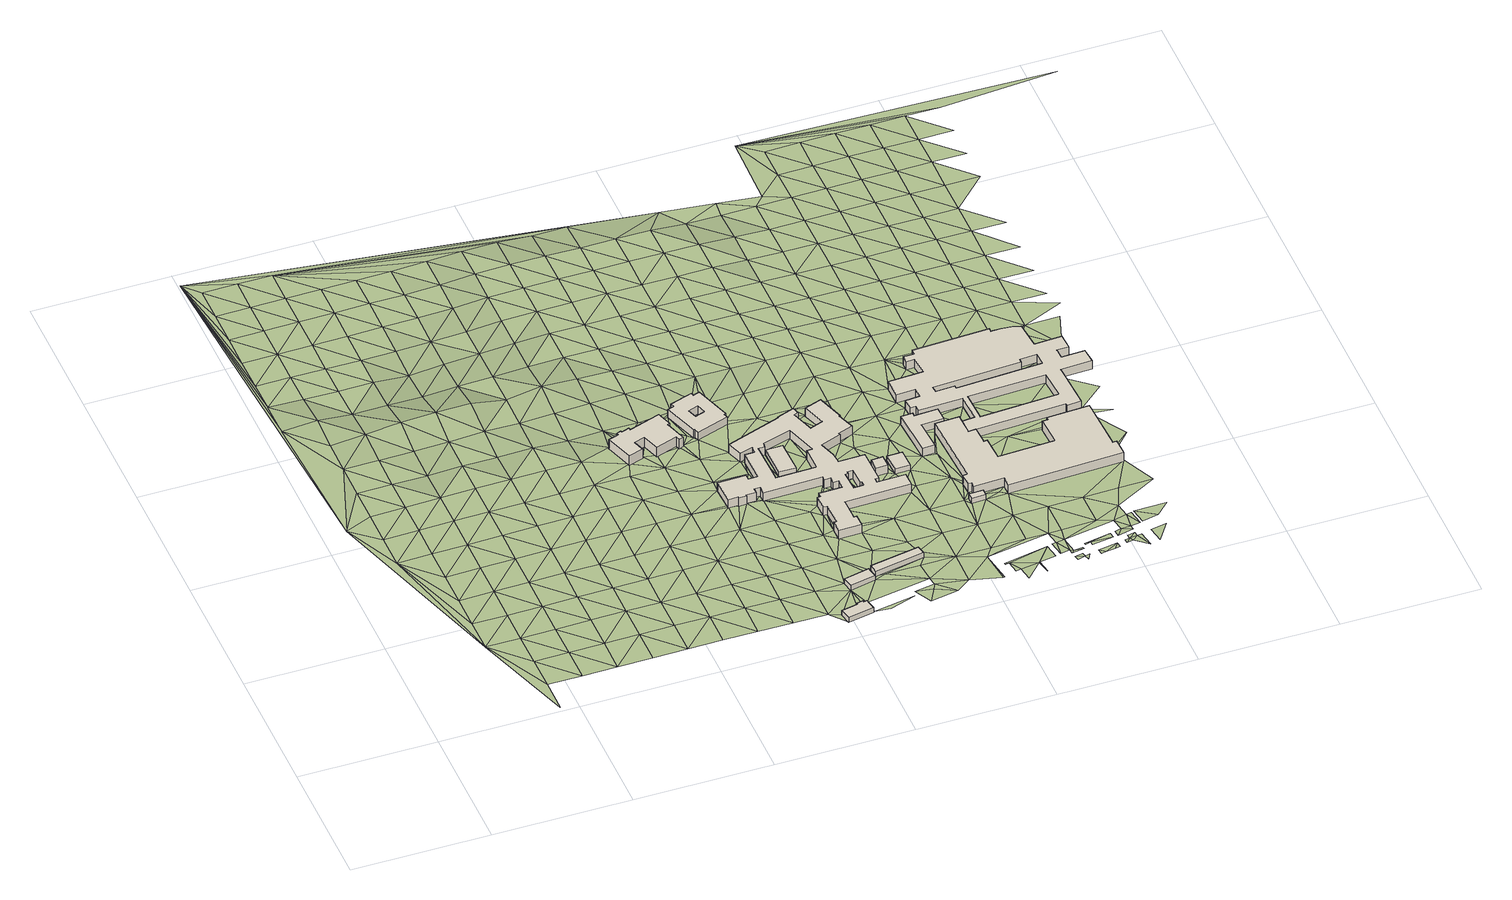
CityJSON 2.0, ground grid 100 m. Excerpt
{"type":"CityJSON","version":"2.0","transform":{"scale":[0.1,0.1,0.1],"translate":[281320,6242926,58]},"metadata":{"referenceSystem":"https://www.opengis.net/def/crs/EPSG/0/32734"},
"CityObjects":{
"building1":{"type":"Building","attributes":{"address":"Oxidative Stress Research Centre Design Way Bellville 7530 Cape Town","building":"university","building:levels":"2","footprint":{"type":"Polygon"},"plus_code":"4FRW3JCP+6MP","ground_height":62.58,"building_height":6.9,"roof_height":69.48},"geometry":[{"type":"Solid","lod":"1","boundaries":[[[[0,1,2,3]],[[1,4,5,2]],[[4,6,7,5]],[[6,8,9,7]],[[8,10,11,9]],[[10,12,13,11]],[[12,14,15,13]],[[14,16,17,15]],[[16,18,19,17]],[[18,20,21,19]],[[20,22,23,21]],[[22,24,25,23]],[[24,26,27,25]],[[26,28,29,27]],[[28,30,31,29]],[[30,32,33,31]],[[32,34,35,33]],[[34,0,3,35]],[[3,2,5,7,9,11,13,15,17,19,21,23,25,27,29,31,33,35]],[[34,32,30,28,26,24,22,20,18,16,14,12,10,8,6,4,1,0]]]]}]},
"building2":{"type":"Building","attributes":{"address":"Bellville 7530 Cape Town","building":"university","building:levels":"1","footprint":{"type":"Polygon"},"plus_code":"4FRW3J9P+FXG","ground_height":61.29,"building_height":4.1,"roof_height":65.39},"geometry":[{"type":"Solid","lod":"1","boundaries":[[[[36,37,38,39]],[[37,40,41,38]],[[40,42,43,41]],[[42,44,45,43]],[[44,46,47,45]],[[46,48,49,47]],[[48,50,51,49]],[[50,36,39,51]],[[39,38,41,43,45,47,49,51]],[[50,48,46,44,42,40,37,36]]]]}]},
"building3":{"type":"Building","attributes":{"address":"Bellville 7530 Cape Town","building":"yes","building:levels":"1","footprint":{"type":"Polygon"},"plus_code":"4FRW3J9Q+H2G","ground_height":61.46,"building_height":4.1,"roof_height":65.56},"geometry":[{"type":"Solid","lod":"1","boundaries":[[[[52,53,54,55]],[[53,56,57,54]],[[56,58,59,57]],[[58,52,55,59]],[[55,54,57,59]],[[58,56,53,52]]]]}]},
"building4":{"type":"Building","attributes":{"address":"BTB Labratories Bellville Cape Town","building":"university","building:levels":"2","footprint":{"type":"Polygon"},"plus_code":"4FRW3JCP+7R7","ground_height":62.29,"building_height":6.9,"roof_height":69.19},"geometry":[{"type":"Solid","lod":"1","boundaries":[[[[60,61,62,63]],[[61,64,65,62]],[[64,66,67,65]],[[66,68,69,67]],[[68,70,71,69]],[[70,72,73,71]],[[72,74,75,73]],[[74,76,77,75]],[[76,78,79,77]],[[78,80,81,79]],[[80,82,83,81]],[[82,60,63,83]],[[84,85,86,87]],[[85,88,89,86]],[[88,90,91,89]],[[90,84,87,91]],[[63,62,65,67,69,71,73,75,77,79,81,83],[87,86,89,91]],[[82,80,78,76,74,72,70,68,66,64,61,60],[90,88,85,84]]]]}]},
"building5":{"type":"Building","attributes":{"address":"Bellville 7530 Cape Town","building":"greenhouse","building:levels":"1","footprint":{"type":"Polygon"},"plus_code":"4FRW3JCQ+22V","ground_height":62.23,"building_height":4.1,"roof_height":66.33},"geometry":[{"type":"Solid","lod":"1","boundaries":[[[[92,93,94,95]],[[93,96,97,94]],[[96,98,99,97]],[[98,92,95,99]],[[95,94,97,99]],[[98,96,93,92]]]]}]},
"building6":{"type":"Building","attributes":{"address":"Bellville 7530 Cape Town","building":"yes","building:levels":"1","footprint":{"type":"Polygon"},"plus_code":"4FRW3J9Q+J52","ground_height":61.39,"building_height":4.1,"roof_height":65.49},"geometry":[{"type":"Solid","lod":"1","boundaries":[[[[100,101,102,103]],[[101,104,105,102]],[[104,106,107,105]],[[106,100,103,107]],[[103,102,105,107]],[[106,104,101,100]]]]}]},
"building7":{"type":"Building","attributes":{"address":"Horticulture Bellville 7530 Cape Town","building":"university","building:levels":"2","footprint":{"type":"Polygon"},"plus_code":"4FRW3J9Q+X27","ground_height":62.25,"building_height":6.9,"roof_height":69.15},"geometry":[{"type":"Solid","lod":"1","boundaries":[[[[108,109,110,111]],[[109,112,113,110]],[[112,114,115,113]],[[114,116,117,115]],[[116,118,119,117]],[[118,120,121,119]],[[120,122,123,121]],[[122,124,125,123]],[[124,126,127,125]],[[126,128,129,127]],[[128,130,131,129]],[[130,132,133,131]],[[132,134,135,133]],[[134,136,137,135]],[[136,138,139,137]],[[138,140,141,139]],[[140,142,143,141]],[[142,144,145,143]],[[144,146,147,145]],[[146,148,149,147]],[[148,150,151,149]],[[150,152,153,151]],[[152,154,155,153]],[[154,156,157,155]],[[156,158,159,157]],[[158,160,161,159]],[[160,162,163,161]],[[162,164,165,163]],[[164,166,167,165]],[[166,168,169,167]],[[168,170,171,169]],[[170,172,173,171]],[[172,174,175,173]],[[174,176,177,175]],[[176,178,179,177]],[[178,180,181,179]],[[180,182,183,181]],[[182,184,185,183]],[[184,186,187,185]],[[186,188,189,187]],[[188,190,191,189]],[[190,192,193,191]],[[192,194,195,193]],[[194,196,197,195]],[[196,198,199,197]],[[198,200,201,199]],[[200,202,203,201]],[[202,204,205,203]],[[204,206,207,205]],[[206,208,209,207]],[[208,210,211,209]],[[210,212,213,211]],[[212,214,215,213]],[[214,216,217,215]],[[216,218,219,217]],[[218,220,221,219]],[[220,222,223,221]],[[222,224,225,223]],[[224,108,111,225]],[[226,227,228,229]],[[227,230,231,228]],[[230,232,233,231]],[[232,234,235,233]],[[234,236,237,235]],[[236,238,239,237]],[[238,240,241,239]],[[240,226,229,241]],[[242,243,244,245]],[[243,246,247,244]],[[246,248,249,247]],[[248,250,251,249]],[[250,252,253,251]],[[252,254,255,253]],[[254,256,257,255]],[[256,242,245,257]],[[111,110,113,115,117,119,121,123,125,127,129,131,133,135,137,139,141,143,145,147,149,151,153,155,157,159,161,163,165,167,169,171,173,175,177,179,181,183,185,187,189,191,193,195,197,199,201,203,205,207,209,211,213,215,217,219,221,223,225],[229,228,231,233,235,237,239,241],[245,244,247,249,251,253,255,257]],[[224,222,220,218,216,214,212,210,208,206,204,202,200,198,196,194,192,190,188,186,184,182,180,178,176,174,172,170,168,166,164,162,160,158,156,154,152,150,148,146,144,142,140,138,136,134,132,130,128,126,124,122,120,118,116,114,112,109,108],[240,238,236,234,232,230,227,226],[256,254,252,250,248,246,243,242]]]]}]},
"building8":{"type":"Building","attributes":{"address":"Bellville 7530 Cape Town","building":"yes","building:levels":"2","footprint":{"type":"Polygon"},"plus_code":"4FRW3J9Q+W7M","ground_height":62.07,"building_height":6.9,"roof_height":68.97},"geometry":[{"type":"Solid","lod":"1","boundaries":[[[[258,259,260,261]],[[259,262,263,260]],[[262,264,265,263]],[[264,258,261,265]],[[261,260,263,265]],[[264,262,259,258]]]]}]},
"building9":{"type":"Building","attributes":{"address":"Bellville 7530 Cape Town","building":"yes","building:levels":"1","footprint":{"type":"Polygon"},"plus_code":"4FRW3J9Q+W8P","ground_height":62.03,"building_height":4.1,"roof_height":66.13},"geometry":[{"type":"Solid","lod":"1","boundaries":[[[[266,267,268,269]],[[267,270,271,268]],[[270,272,273,271]],[[272,266,269,273]],[[269,268,271,273]],[[272,270,267,266]]]]}]},
"building10":{"type":"Building","attributes":{"building":"yes","building:levels":"1","footprint":{"type":"Polygon"},"plus_code":"4FRW3J9Q+QF4","ground_height":61.89,"building_height":4.1,"roof_height":65.99},"geometry":[{"type":"Solid","lod":"1","boundaries":[[[[274,275,276,277]],[[275,278,279,276]],[[278,280,281,279]],[[280,274,277,281]],[[277,276,279,281]],[[280,278,275,274]]]]}]},
"building11":{"type":"Building","attributes":{"address":"Bellville 7530 Cape Town","building":"university","building:levels":"2","footprint":{"type":"Polygon"},"plus_code":"4FRW3J9Q+XCM","ground_height":62.03,"building_height":6.9,"roof_height":68.93},"geometry":[{"type":"Solid","lod":"1","boundaries":[[[[282,283,284,285]],[[283,286,287,284]],[[286,288,289,287]],[[288,290,291,289]],[[290,292,293,291]],[[292,294,295,293]],[[294,296,297,295]],[[296,282,285,297]],[[285,284,287,289,291,293,295,297]],[[296,294,292,290,288,286,283,282]]]]}]},
"building12":{"type":"Building","attributes":{"address":"Bellville 7530 Cape Town","building":"university","building:levels":"2","footprint":{"type":"Polygon"},"plus_code":"4FRW3J9Q+VRH","ground_height":62.68,"building_height":6.9,"roof_height":69.58},"geometry":[{"type":"Solid","lod":"1","boundaries":[[[[298,299,300,301,302,303]],[[299,304,305,306,301,300]],[[304,307,308,306,305]],[[307,309,310,308]],[[309,311,312,310]],[[311,313,314,312]],[[313,315,316,314]],[[315,317,318,316]],[[317,319,320,318]],[[319,321,322,320]],[[321,323,324,322]],[[323,325,326,324]],[[325,327,328,326]],[[327,329,330,328]],[[329,331,332,330]],[[331,333,334,332]],[[333,335,336,334]],[[335,337,338,336]],[[337,339,340,338]],[[339,341,342,340]],[[341,343,344,342]],[[343,345,346,344]],[[345,298,303,302,346]],[[302,301,306,308,310,312,314,316,318,320,322,324,326,328,330,332,334,336,338,340,342,344,346]],[[345,343,341,339,337,335,333,331,329,327,325,323,321,319,317,315,313,311,309,307,304,299,298]]]]}]},
"building13":{"type":"Building","attributes":{"address":"Old Science Building Bellville 7530 Cape Town","building":"university","building:levels":"2","footprint":{"type":"Polygon"},"plus_code":"4FRW3JCQ+4V8","ground_height":62.3,"building_height":6.9,"roof_height":69.2},"geometry":[{"type":"Solid","lod":"1","boundaries":[[[[347,348,300,305]],[[348,349,303,300]],[[349,350,351,303]],[[350,352,353,351]],[[352,354,355,353]],[[354,356,357,355]],[[356,358,359,357]],[[358,360,361,359]],[[360,362,363,361]],[[362,364,365,363]],[[364,366,367,365]],[[366,368,369,367]],[[368,370,371,369]],[[370,372,373,371]],[[372,374,375,373]],[[374,376,377,375]],[[376,378,379,377]],[[378,380,381,379]],[[380,382,383,381]],[[382,384,385,383]],[[384,386,387,385]],[[386,388,389,387]],[[388,390,391,389]],[[390,392,393,391]],[[392,394,395,393]],[[394,396,397,395]],[[396,398,399,397]],[[398,400,401,399]],[[400,402,403,401]],[[402,404,405,403]],[[404,406,407,405]],[[406,408,409,407]],[[408,410,411,409]],[[410,412,413,411]],[[412,347,305,413]],[[414,415,416,417]],[[415,418,419,416]],[[418,420,421,419]],[[420,422,423,421]],[[422,424,425,423]],[[424,426,427,425]],[[426,428,429,427]],[[428,414,417,429]],[[430,431,432,433]],[[431,434,435,432]],[[434,436,437,435]],[[436,430,433,437]],[[305,300,303,351,353,355,357,359,361,363,365,367,369,371,373,375,377,379,381,383,385,387,389,391,393,395,397,399,401,403,405,407,409,411,413],[417,416,419,421,423,425,427,429],[433,432,435,437]],[[412,410,408,406,404,402,400,398,396,394,392,390,388,386,384,382,380,378,376,374,372,370,368,366,364,362,360,358,356,354,352,350,349,348,347],[428,426,424,422,420,418,415,414],[436,434,431,430]]]]}]},
"terrain1":{"type":"TINRelief","geometry":[{"type":"CompositeSurface","lod":"1","boundaries":[[[438,439,440]],[[441,438,442]],[[438,443,439]],[[439,444,440]],[[445,438,441]],[[443,446,439]],[[440,444,447]],[[443,438,448]],[[438,445,449]],[[450,439,446]],[[440,447,451]],[[439,452,444]],[[438,449,448]],[[453,439,450]],[[440,454,455]],[[451,454,440]],[[441,456,445]],[[443,457,446]],[[439,453,452]],[[458,447,444]],[[443,448,457]],[[459,449,445]],[[450,446,460]],[[440,455,461]],[[458,451,447]],[[445,456,459]],[[458,444,452]],[[460,446,457]],[[462,455,454]],[[463,453,450]],[[464,465,455]],[[449,466,448]],[[454,451,467]],[[459,468,449]],[[455,462,464]],[[455,465,461]],[[450,460,463]],[[467,451,458]],[[457,448,466]],[[452,453,469]],[[449,468,466]],[[470,461,465]],[[471,459,456]],[[470,465,472]],[[465,464,473]],[[474,462,454]],[[453,463,469]],[[467,475,454]],[[470,476,461]],[[458,452,477]],[[465,473,472]],[[478,468,459]],[[457,479,460]],[[462,474,464]],[[480,476,470]],[[457,466,481]],[[454,475,474]],[[476,482,461]],[[477,467,458]],[[478,459,471]],[[477,452,469]],[[460,479,463]],[[476,480,482]],[[479,457,481]],[[470,472,480]],[[483,461,482]],[[484,466,468]],[[473,464,485]],[[486,475,467]],[[484,468,478]],[[474,485,464]],[[487,461,483]],[[488,483,482]],[[486,467,477]],[[489,481,466]],[[469,463,490]],[[473,491,472]],[[479,492,463]],[[488,482,480]],[[475,493,474]],[[489,466,484]],[[473,485,491]],[[494,478,471]],[[495,487,483]],[[463,492,490]],[[493,475,486]],[[496,477,469]],[[472,497,480]],[[498,461,487]],[[483,488,495]],[[479,481,499]],[[500,485,474]],[[494,471,501]],[[489,502,481]],[[491,497,472]],[[503,484,478]],[[496,469,490]],[[500,474,493]],[[479,499,492]],[[504,486,477]],[[499,481,502]],[[498,487,495]],[[484,503,489]],[[488,480,505]],[[503,478,494]],[[497,506,480]],[[507,491,485]],[[485,500,508]],[[504,477,496]],[[509,490,492]],[[510,493,486]],[[488,505,495]],[[505,480,506]],[[498,511,461]],[[502,489,512]],[[491,507,497]],[[492,499,509]],[[508,507,485]],[[501,513,494]],[[500,493,510]],[[489,503,512]],[[510,486,504]],[[514,498,495]],[[490,515,496]],[[516,506,497]],[[509,517,490]],[[514,495,505]],[[494,518,503]],[[499,502,519]],[[520,508,500]],[[502,512,521]],[[497,507,516]],[[496,515,504]],[[518,494,513]],[[515,490,517]],[[500,510,520]],[[502,521,519]],[[514,511,498]],[[503,522,512]],[[509,499,523]],[[524,505,506]],[[506,516,525]],[[504,526,510]],[[507,508,527]],[[522,503,518]],[[520,528,508]],[[523,517,509]],[[505,524,514]],[[499,519,523]],[[526,504,515]],[[524,506,525]],[[521,512,529]],[[507,527,516]],[[527,508,528]],[[530,520,510]],[[529,512,522]],[[531,518,513]],[[511,514,532]],[[530,510,526]],[[533,515,517]],[[525,516,534]],[[535,517,523]],[[514,524,532]],[[518,531,522]],[[521,536,519]],[[513,537,531]],[[538,521,529]],[[527,534,516]],[[520,539,528]],[[533,517,535]],[[520,530,540]],[[541,526,515]],[[525,542,524]],[[536,521,538]],[[543,523,519]],[[520,540,539]],[[534,542,525]],[[529,522,544]],[[526,541,530]],[[545,527,528]],[[522,531,546]],[[515,533,541]],[[511,532,547]],[[524,548,532]],[[536,543,519]],[[549,535,523]],[[522,546,544]],[[545,528,539]],[[542,548,524]],[[537,550,531]],[[551,538,529]],[[552,534,527]],[[530,553,540]],[[523,543,549]],[[530,541,554]],[[533,535,555]],[[534,552,542]],[[529,544,551]],[[548,547,532]],[[527,545,552]],[[556,546,531]],[[536,538,557]],[[539,540,553]],[[530,554,553]],[[533,555,541]],[[556,531,550]],[[555,535,549]],[[547,558,511]],[[559,548,542]],[[557,538,551]],[[560,543,536]],[[559,542,552]],[[561,544,546]],[[562,554,541]],[[545,539,563]],[[556,564,546]],[[539,553,565]],[[566,461,511]],[[543,560,549]],[[567,547,548]],[[560,536,557]],[[562,541,555]],[[544,561,551]],[[545,563,552]],[[546,564,561]],[[563,539,565]],[[548,559,567]],[[550,568,556]],[[569,553,554]],[[558,570,511]],[[562,571,554]],[[549,572,555]],[[560,573,549]],[[547,567,558]],[[564,556,574]],[[575,557,551]],[[569,565,553]],[[559,552,576]],[[561,577,551]],[[554,571,569]],[[563,578,552]],[[555,579,562]],[[556,568,574]],[[573,572,549]],[[557,575,560]],[[559,576,567]],[[551,577,575]],[[576,552,578]],[[580,561,564]],[[555,572,579]],[[571,562,581]],[[582,563,565]],[[564,574,580]],[[583,565,569]],[[570,584,511]],[[573,560,585]],[[558,567,586]],[[562,579,581]],[[585,560,575]],[[582,565,583]],[[576,586,567]],[[574,568,587]],[[588,577,561]],[[569,571,589]],[[590,578,563]],[[561,580,591]],[[592,572,573]],[[571,581,589]],[[579,593,581]],[[594,593,579]],[[561,591,588]],[[573,585,592]],[[586,570,558]],[[563,582,590]],[[580,574,595]],[[577,596,575]],[[597,576,578]],[[598,581,593]],[[599,572,592]],[[600,583,569]],[[587,595,574]],[[569,589,601]],[[511,584,602]],[[4,581,598]],[[576,597,586]],[[598,603,4]],[[596,577,588]],[[597,578,590]],[[585,575,604]],[[605,606,599]],[[607,591,580]],[[569,601,600]],[[608,599,592]],[[608,605,599]],[[581,609,589]],[[610,582,583]],[[595,607,580]],[[596,611,575]],[[612,587,613]],[[4,609,581]],[[604,575,611]],[[585,614,592]],[[615,570,586]],[[616,609,4]],[[617,588,591]],[[610,583,600]],[[586,597,615]],[[614,585,604]],[[618,608,592]],[[601,589,619]],[[620,590,582]],[[612,621,587]],[[607,617,591]],[[587,621,595]],[[588,622,596]],[[511,602,623]],[[611,596,604]],[[589,609,619]],[[612,44,42]],[[597,590,620]],[[609,616,624]],[[622,588,625]],[[614,626,592]],[[627,607,595]],[[570,615,584]],[[596,622,628]],[[582,610,620]],[[618,629,608]],[[618,592,626]],[[621,612,42]],[[601,630,600]],[[617,631,588]],[[588,631,625]],[[595,621,627]],[[601,619,630]],[[615,597,632]],[[621,42,40]],[[604,633,614]],[[634,617,607]],[[37,36,40]],[[600,635,610]],[[618,626,636]],[[632,597,620]],[[50,637,36]],[[638,40,36]],[[621,40,638]],[[639,625,640]],[[607,627,634]],[[36,637,638]],[[619,609,64]],[[600,630,635]],[[624,64,609]],[[641,642,636]],[[643,642,641]],[[511,623,566]],[[631,644,625]],[[645,584,615]],[[640,625,644]],[[636,626,646]],[[624,643,68]],[[647,626,614]],[[631,617,648]],[[641,636,649]],[[68,643,641]],[[610,650,620]],[[651,614,633]],[[632,645,615]],[[652,653,640]],[[58,621,638]],[[649,636,646]],[[640,644,652]],[[64,624,68]],[[619,654,630]],[[648,617,634]],[[641,649,68]],[[610,635,650]],[[647,614,651]],[[655,646,626]],[[656,649,646]],[[627,52,634]],[[619,64,654]],[[633,657,658]],[[461,566,659]],[[64,68,66]],[[631,660,644]],[[632,620,661]],[[626,647,655]],[[645,602,584]],[[662,637,663]],[[651,633,658]],[[664,635,630]],[[648,660,631]],[[661,620,650]],[[651,658,665]],[[666,634,52]],[[664,630,654]],[[667,648,634]],[[651,665,647]],[[668,645,632]],[[669,52,58]],[[52,669,666]],[[670,85,671]],[[655,672,646]],[[64,673,654]],[[674,650,635]],[[675,644,660]],[[632,661,668]],[[58,676,669]],[[638,677,58]],[[666,678,634]],[[648,667,679]],[[680,647,665]],[[634,678,667]],[[671,681,670]],[[682,660,648]],[[664,674,635]],[[648,679,682]],[[675,683,644]],[[665,684,680]],[[602,645,685]],[[686,687,688]],[[689,679,690]],[[660,682,675]],[[685,645,668]],[[682,679,689]],[[691,644,683]],[[654,692,664]],[[661,650,693]],[[58,677,676]],[[692,654,673]],[[694,673,695]],[[696,687,686]],[[674,697,650]],[[698,688,687]],[[678,112,667]],[[92,698,687]],[[675,699,683]],[[700,701,672]],[[676,106,669]],[[655,702,672]],[[661,693,668]],[[694,700,703]],[[673,694,692]],[[685,623,602]],[[650,697,693]],[[92,704,698]],[[705,706,707]],[[708,674,664]],[[678,666,709]],[[710,696,686]],[[694,703,692]],[[704,92,98]],[[664,692,708]],[[114,112,711]],[[705,707,712]],[[702,700,672]],[[677,713,676]],[[116,114,714]],[[668,715,685]],[[683,716,691]],[[678,717,112]],[[702,655,718]],[[716,683,719]],[[703,700,720]],[[721,707,706]],[[697,674,722]],[[713,106,676]],[[715,668,693]],[[723,719,683]],[[722,674,708]],[[704,98,724]],[[725,98,696]],[[112,726,711]],[[721,712,707]],[[725,696,710]],[[719,727,716]],[[711,726,114]],[[703,728,692]],[[729,623,685]],[[700,702,720]],[[717,678,709]],[[726,714,114]],[[719,723,730]],[[693,697,731]],[[685,715,729]],[[98,725,724]],[[726,112,717]],[[677,712,732]],[[692,728,708]],[[703,720,728]],[[722,731,697]],[[721,732,712]],[[733,713,677]],[[725,734,724]],[[718,735,702]],[[736,715,693]],[[623,729,566]],[[106,713,733]],[[737,230,738]],[[739,722,708]],[[234,230,737]],[[731,736,693]],[[230,740,738]],[[709,106,733]],[[732,733,677]],[[735,741,702]],[[739,708,728]],[[232,230,234]],[[742,740,743]],[[740,230,743]],[[717,709,744]],[[720,702,745]],[[729,715,746]],[[714,726,120]],[[717,744,726]],[[722,747,731]],[[736,746,715]],[[748,741,735]],[[733,744,709]],[[747,722,739]],[[745,702,741]],[[749,750,751]],[[752,753,754]],[[755,756,753]],[[728,720,757]],[[758,566,729]],[[126,124,128]],[[751,750,759]],[[748,751,760]],[[746,758,729]],[[748,760,741]],[[732,761,733]],[[739,728,757]],[[736,731,762]],[[726,744,763]],[[751,759,760]],[[764,755,753]],[[745,757,720]],[[731,747,765]],[[764,753,752]],[[128,264,752]],[[128,124,122]],[[763,120,726]],[[766,761,732]],[[264,128,258]],[[264,262,752]],[[731,765,762]],[[767,741,760]],[[739,768,747]],[[769,746,736]],[[128,267,258]],[[752,262,259]],[[770,771,755]],[[744,733,772]],[[128,122,267]],[[755,764,770]],[[733,761,773]],[[768,739,757]],[[774,761,766]],[[764,752,266]],[[741,775,745]],[[746,769,758]],[[752,259,266]],[[741,767,776]],[[736,762,769]],[[267,259,258]],[[763,777,120]],[[772,763,744]],[[765,747,778]],[[772,733,773]],[[122,120,777]],[[259,267,266]],[[779,780,770]],[[780,779,781]],[[758,659,566]],[[778,747,768]],[[775,741,776]],[[270,267,122]],[[781,776,767]],[[782,783,784]],[[770,764,785]],[[745,786,757]],[[122,777,270]],[[266,785,764]],[[787,788,783]],[[765,789,762]],[[758,769,790]],[[763,791,777]],[[757,786,768]],[[779,770,792]],[[792,781,779]],[[763,772,793]],[[786,745,775]],[[789,765,778]],[[794,773,761]],[[272,785,266]],[[795,783,788]],[[795,788,796]],[[791,270,777]],[[762,797,769]],[[781,798,776]],[[763,793,791]],[[785,792,770]],[[784,783,799]],[[790,659,758]],[[800,778,768]],[[270,283,272]],[[797,762,789]],[[772,773,801]],[[793,772,274]],[[776,798,775]],[[272,283,785]],[[768,786,800]],[[792,798,781]],[[791,283,270]],[[802,790,769]],[[799,783,795]],[[280,793,274]],[[803,804,795]],[[805,274,772]],[[806,789,778]],[[315,793,280]],[[794,801,773]],[[794,761,807]],[[802,769,797]],[[283,282,785]],[[785,282,792]],[[808,791,793]],[[315,808,793]],[[775,809,786]],[[315,280,319]],[[778,800,806]],[[804,799,795]],[[772,801,805]],[[315,319,317]],[[280,810,319]],[[283,791,811]],[[809,775,798]],[[791,808,812]],[[813,797,789]],[[283,811,286]],[[814,799,804]],[[811,791,812]],[[815,790,802]],[[790,815,659]],[[786,816,800]],[[792,396,798]],[[806,813,789]],[[282,402,792]],[[809,816,786]],[[817,810,805]],[[801,794,807]],[[810,818,319]],[[819,811,812]],[[820,802,797]],[[792,402,396]],[[286,811,819]],[[821,805,801]],[[404,282,296]],[[286,819,288]],[[798,822,809]],[[823,806,800]],[[402,282,404]],[[824,825,826]],[[813,820,797]],[[822,798,396]],[[821,817,805]],[[818,810,817]],[[825,827,826]],[[408,296,294]],[[800,816,823]],[[404,296,408]],[[815,802,828]],[[404,408,406]],[[807,826,829]],[[829,826,827]],[[827,830,831]],[[832,833,834]],[[819,835,288]],[[817,821,818]],[[836,801,807]],[[837,813,806]],[[831,829,827]],[[408,294,838]],[[820,828,802]],[[821,801,836]],[[839,833,832]],[[396,402,398]],[[807,829,840]],[[830,841,831]],[[659,815,842]],[[809,822,843]],[[837,806,823]],[[844,845,832]],[[831,841,846]],[[816,809,847]],[[402,400,398]],[[836,807,840]],[[848,820,813]],[[835,819,849]],[[828,850,815]],[[843,822,851]],[[823,816,847]],[[809,843,847]],[[837,848,813]],[[851,822,852]],[[853,854,855]],[[856,838,835]],[[850,842,815]],[[840,829,857]],[[838,410,408]],[[835,849,856]],[[858,859,860]],[[861,828,820]],[[851,862,843]],[[863,349,864]],[[836,840,857]],[[823,865,837]],[[836,866,821]],[[820,848,861]],[[867,854,853]],[[347,412,849]],[[852,862,851]],[[853,868,869]],[[859,870,860]],[[410,838,856]],[[412,856,849]],[[865,823,847]],[[843,862,871]],[[863,872,873]],[[874,850,828]],[[870,859,875]],[[349,863,873]],[[857,829,876]],[[843,871,877]],[[878,848,837]],[[856,412,410]],[[853,869,867]],[[415,414,418]],[[828,861,874]],[[879,862,852]],[[870,875,880]],[[857,866,836]],[[837,865,878]],[[842,850,881]],[[847,843,882]],[[871,883,877]],[[877,884,843]],[[881,850,874]],[[873,872,885]],[[865,847,882]],[[861,848,886]],[[843,884,882]],[[430,887,431]],[[848,878,888]],[[889,890,891]],[[892,893,894]],[[889,895,890]],[[861,886,874]],[[896,893,892]],[[890,895,897]],[[898,899,890]],[[900,842,881]],[[886,848,888]],[[901,866,857]],[[821,866,902]],[[901,857,876]],[[865,903,878]],[[876,893,904]],[[890,897,898]],[[905,897,895]],[[904,893,896]],[[903,865,882]],[[897,905,906]],[[907,349,873]],[[876,904,908]],[[430,909,887]],[[884,877,910]],[[418,414,911]],[[874,912,881]],[[901,876,908]],[[887,909,431]],[[888,878,913]],[[873,885,914]],[[904,915,908]],[[912,874,886]],[[414,428,911]],[[866,901,916]],[[914,917,873]],[[913,878,903]],[[918,908,915]],[[882,884,919]],[[920,900,881]],[[888,921,886]],[[881,912,920]],[[922,923,924]],[[903,882,919]],[[873,917,907]],[[884,910,919]],[[921,888,913]],[[925,926,927]],[[430,928,909]],[[929,917,914]],[[916,902,866]],[[917,929,930]],[[877,931,910]],[[912,886,932]],[[933,431,909]],[[934,900,920]],[[903,935,913]],[[936,900,934]],[[932,886,921]],[[937,916,901]],[[926,938,927]],[[917,930,907]],[[919,935,903]],[[939,911,428]],[[912,940,920]],[[921,913,941]],[[940,912,932]],[[942,907,930]],[[934,943,936]],[[935,941,913]],[[937,902,916]],[[944,919,910]],[[945,934,920]],[[942,930,946]],[[909,928,933]],[[932,921,947]],[[948,910,931]],[[920,940,945]],[[919,944,935]],[[910,948,944]],[[941,947,921]],[[934,949,943]],[[943,950,936]],[[940,932,951]],[[949,934,945]],[[952,911,953]],[[954,942,946]],[[955,931,956]],[[957,941,935]],[[958,959,960]],[[948,931,955]],[[932,947,951]],[[953,911,939]],[[958,960,946]],[[935,944,957]],[[945,940,961]],[[955,962,948]],[[943,949,950]],[[947,941,963]],[[954,946,964]],[[961,940,951]],[[948,965,944]],[[957,963,941]],[[962,965,948]],[[945,966,949]],[[950,967,936]],[[968,954,969]],[[951,947,970]],[[971,972,973]],[[966,945,961]],[[944,974,957]],[[965,962,973]],[[963,970,947]],[[950,949,975]],[[971,976,972]],[[965,974,944]],[[973,972,976]],[[977,961,951]],[[978,979,980]],[[975,949,966]],[[965,973,976]],[[957,981,963]],[[970,977,951]],[[981,957,974]],[[936,967,982]],[[983,966,961]],[[950,975,967]],[[963,984,970]],[[977,983,961]],[[985,965,976]],[[963,981,984]],[[975,966,986]],[[965,987,974]],[[988,977,970]],[[983,986,966]],[[974,989,981]],[[988,970,984]],[[990,967,975]],[[982,991,936]],[[992,983,977]],[[986,990,975]],[[981,993,984]],[[988,992,977]],[[994,986,983]],[[990,982,967]],[[984,995,988]],[[983,992,994]],[[996,990,986]],[[991,997,936]],[[998,992,988]],[[986,994,996]],[[982,990,999]],[[999,990,996]],[[994,992,1000]],[[994,1000,996]],[[999,991,982]],[[996,1001,999]],[[1002,991,999]],[[936,997,1003]]]}]}
},
"vertices":[
[2481,2448,33],[2252,2371,33],[2252,2371,115],[2481,2448,115],[2246,2388,33],[2246,2388,115],[2189,2369,33],[2189,2369,115],[2186,2379,33],[2186,2379,115],[2153,2368,33],[2153,2368,115],[2158,2351,33],[2158,2351,115],[2083,2326,33],[2083,2326,115],[2151,2123,33],[2151,2123,115],[2258,2158,33],[2258,2158,115],[2232,2237,33],[2232,2237,115],[2310,2263,33],[2310,2263,115],[2351,2141,33],[2351,2141,115],[2510,2194,33],[2510,2194,115],[2520,2163,33],[2520,2163,115],[2553,2174,33],[2553,2174,115],[2500,2331,33],[2500,2331,115],[2518,2337,33],[2518,2337,115],
[3127,257,33],[3104,253,33],[3104,253,74],[3127,257,74],[3103,265,33],[3103,265,74],[3057,257,33],[3057,257,74],[3058,245,33],[3058,245,74],[2934,221,33],[2934,221,74],[2952,138,33],[2952,138,74],[3142,173,33],[3142,173,74],
[3249,550,34],[3061,511,34],[3061,511,76],[3249,550,76],[3077,432,34],[3077,432,76],[3265,471,34],[3265,471,76],
[2765,2550,43],[2757,2574,43],[2757,2574,112],[2765,2550,112],[2593,2519,43],[2593,2519,112],[2602,2491,43],[2602,2491,112],[2556,2475,43],[2556,2475,112],[2643,2222,43],[2643,2222,112],[2653,2225,43],[2653,2225,112],[2665,2190,43],[2665,2190,112],[2897,2269,43],[2897,2269,112],[2887,2299,43],[2887,2299,112],[2901,2304,43],[2901,2304,112],[2812,2566,43],[2812,2566,112],[2704,2346,43],[2681,2414,43],[2681,2414,112],[2704,2346,112],[2753,2438,43],[2753,2438,112],[2775,2370,43],[2775,2370,112],
[3030,1900,41],[3033,1658,41],[3033,1658,83],[3030,1900,83],[3156,1657,41],[3156,1657,83],[3151,1902,41],[3151,1902,83],
[3634,638,32],[3273,574,32],[3273,574,75],[3634,638,75],[3285,507,32],[3285,507,75],[3646,572,32],[3646,572,75],
[3183,1029,39],[3186,939,39],[3186,939,112],[3183,1029,112],[3348,942,39],[3348,942,112],[3347,1032,39],[3347,1032,112],[3326,1032,39],[3326,1032,112],[3325,1194,39],[3325,1194,112],[3800,1207,39],[3800,1207,112],[3798,1312,39],[3798,1312,112],[3592,1308,39],[3592,1308,112],[3592,1338,39],[3592,1338,112],[3620,1341,39],[3620,1341,112],[3616,1593,39],[3616,1593,112],[3428,1590,39],[3428,1590,112],[3420,1667,39],[3420,1667,112],[3382,1783,39],[3382,1783,112],[3535,1836,39],[3535,1836,112],[3530,1851,39],[3530,1851,112],[3638,1889,39],[3638,1889,112],[3594,2012,39],[3594,2012,112],[3601,2015,39],[3601,2015,112],[3536,2212,39],[3536,2212,112],[3412,2168,39],[3412,2168,112],[3471,2003,39],[3471,2003,112],[3374,1967,39],[3374,1967,112],[3320,2131,39],[3320,2131,112],[3351,2142,39],[3351,2142,112],[3336,2193,39],[3336,2193,112],[3211,2148,39],[3211,2148,112],[3212,2142,39],[3212,2142,112],[2808,2003,39],[2808,2003,112],[2848,1893,39],[2848,1893,112],[2945,1923,39],[2945,1923,112],[2944,1873,39],[2944,1873,112],[2873,1871,39],[2873,1871,112],[2875,1638,39],[2875,1638,112],[2807,1635,39],[2807,1635,112],[2806,1676,39],[2806,1676,112],[2604,1672,39],[2604,1672,112],[2610,1485,39],[2610,1485,112],[2680,1487,39],[2680,1487,112],[2680,1476,39],[2680,1476,112],[2739,1479,39],[2739,1479,112],[2738,1488,39],[2738,1488,112],[2808,1488,39],[2808,1488,112],[2808,1526,39],[2808,1526,112],[2850,1527,39],[2850,1527,112],[2851,1470,39],[2851,1470,112],[3275,1478,39],[3275,1478,112],[3275,1448,39],[3275,1448,112],[3321,1450,39],[3321,1450,112],[3322,1403,39],[3322,1403,112],[3361,1405,39],[3361,1405,112],[3362,1339,39],[3362,1339,112],[3195,1336,39],[3195,1336,112],[3195,1302,39],[3195,1302,112],[3169,1302,39],[3169,1302,112],[3171,1195,39],[3171,1195,112],[3200,1194,39],[3200,1194,112],[3205,1030,39],[3205,1030,112],[3444,1471,39],[3484,1472,39],[3484,1472,112],[3444,1471,112],[3488,1342,39],[3488,1342,112],[3501,1342,39],[3501,1342,112],[3502,1309,39],[3502,1309,112],[3431,1307,39],[3431,1307,112],[3426,1452,39],[3426,1452,112],[3445,1452,39],[3445,1452,112],[2983,1583,39],[2976,1896,39],[2976,1896,112],[2983,1583,112],[3025,1898,39],[3025,1898,112],[3029,1933,39],[3029,1933,112],[3237,1994,39],[3237,1994,112],[3310,1766,39],[3310,1766,112],[3270,1766,39],[3270,1766,112],[3270,1589,39],[3270,1589,112],
[3722,1440,41],[3720,1532,41],[3720,1532,110],[3722,1440,110],[3636,1529,41],[3636,1529,110],[3634,1438,41],[3634,1438,110],
[3760,1560,40],[3764,1417,40],[3764,1417,81],[3760,1560,81],[3873,1420,40],[3873,1420,81],[3870,1562,40],[3870,1562,81],
[4133,963,39],[4236,966,39],[4236,966,80],[4133,963,80],[4235,1018,39],[4235,1018,80],[4131,1015,39],[4131,1015,80],
[3974,1870,40],[3992,1518,40],[3992,1518,109],[3974,1870,109],[4084,1522,40],[4084,1522,109],[4072,1743,40],[4072,1743,109],[4234,1751,40],[4234,1751,109],[4229,1855,40],[4229,1855,109],[4060,1846,40],[4060,1846,109],[4059,1874,40],[4059,1874,109],
[4392,1568,39],[4338,1565,39],[4338,1565,112],[4338,1565,116],[4392,1568,116],[4392,1568,112],[4333,1680,39],[4333,1680,112],[4333,1680,116],[4332,1724,39],[4332,1724,116],[4156,1717,39],[4156,1717,116],[4178,1166,39],[4178,1166,116],[4148,1164,39],[4148,1164,116],[4152,1072,39],[4152,1072,116],[4175,1073,39],[4175,1073,116],[4176,1034,39],[4176,1034,116],[4393,1043,39],[4393,1043,116],[4396,968,39],[4396,968,116],[5225,1002,39],[5225,1002,116],[5220,1128,39],[5220,1128,116],[5192,1127,39],[5192,1127,116],[5178,1525,39],[5178,1525,116],[4872,1512,39],[4872,1512,116],[4873,1490,39],[4873,1490,116],[4829,1488,39],[4829,1488,116],[4838,1277,39],[4838,1277,116],[4430,1260,39],[4430,1260,116],[4422,1437,39],[4422,1437,116],[4397,1436,39],[4397,1436,116],
[4333,1680,41],[4338,1565,41],[4392,1568,41],[5038,1601,41],[5038,1601,112],[5041,1579,41],[5041,1579,112],[5145,1588,41],[5145,1588,112],[5130,1934,41],[5130,1934,112],[5355,1944,41],[5355,1944,112],[5347,2057,41],[5347,2057,112],[5176,2051,41],[5176,2051,112],[5175,2125,41],[5175,2125,112],[5261,2129,41],[5261,2129,112],[5254,2245,41],[5254,2245,112],[5055,2236,41],[5055,2236,112],[5039,2433,41],[5039,2433,112],[4984,2452,41],[4984,2452,112],[4909,2460,41],[4909,2460,112],[4832,2458,41],[4832,2458,112],[4831,2485,41],[4831,2485,112],[4279,2462,41],[4279,2462,112],[4280,2423,41],[4280,2423,112],[4200,2424,41],[4200,2424,112],[4201,2367,41],[4201,2367,112],[4258,2371,41],[4258,2371,112],[4272,2235,41],[4272,2235,112],[4019,2224,41],[4019,2224,112],[4022,2081,41],[4022,2081,112],[4158,2087,41],[4158,2087,112],[4163,2013,41],[4163,2013,112],[4058,2005,41],[4058,2005,112],[4060,1922,41],[4060,1922,112],[4100,1923,41],[4100,1923,112],[4101,1880,41],[4101,1880,112],[4422,1892,41],[4422,1892,112],[4429,1687,41],[4429,1687,112],[4415,2029,41],[4278,2022,41],[4278,2022,112],[4415,2029,112],[4275,2065,41],[4275,2065,112],[4913,2098,41],[4913,2098,112],[4912,2124,41],[4912,2124,112],[5034,2130,41],[5034,2130,112],[5039,2037,41],[5039,2037,112],[4416,2005,41],[4416,2005,112],[4465,1679,41],[4459,1895,41],[4459,1895,112],[4465,1679,112],[5017,1920,41],[5017,1920,112],[5030,1709,41],[5030,1709,112],
[616,755,30],[368,1755,25],[173,2175,20],[865,255,34],[865,5,36],[616,1005,29],[368,2005,24],[865,505,33],[616,1255,29],[368,2255,24],[865,1005,29],[865,755,31],[616,1505,30],[368,2505,24],[616,2005,31],[616,1755,31],[368,2755,32],[119,3250,35],[1113,255,35],[865,1255,32],[616,2255,32],[1113,505,35],[865,1505,34],[9,4865,26],[368,3000,38],[865,1755,35],[368,3250,58],[119,3510,33],[1113,1005,32],[616,2505,28],[1113,755,33],[865,2005,37],[119,3750,24],[1362,255,37],[368,3750,24],[368,3510,29],[616,3000,61],[616,2755,32],[119,4000,21],[865,2255,36],[1362,505,37],[1113,1505,39],[368,4000,24],[1113,1255,37],[119,4250,22],[119,4500,25],[1362,755,37],[616,3250,31],[865,2505,25],[119,4750,26],[368,4250,24],[1362,1005,37],[1113,2005,42],[616,3510,23],[1113,1755,40],[865,2755,38],[1611,505,40],[368,4500,27],[1113,2255,43],[616,3750,24],[368,4750,27],[1362,1505,44],[865,3000,89],[1611,255,38],[1362,1255,42],[1611,755,40],[1113,2505,38],[616,4250,26],[616,4000,25],[865,3510,22],[865,3250,35],[1362,1755,45],[1113,2755,43],[616,4750,28],[1611,1005,40],[1859,255,39],[616,4500,27],[1362,2255,46],[865,3750,20],[1362,2005,46],[1859,505,40],[1611,1505,45],[1113,3000,101],[1611,1255,42],[1859,755,41],[1611,1755,47],[865,4250,29],[865,4000,29],[1362,2505,33],[1113,3510,6],[1113,3250,32],[1859,1005,42],[1362,2755,60],[2108,505,42],[865,4500,30],[1611,2255,48],[1113,3750,23],[1611,2005,48],[1859,1505,46],[2108,255,41],[1859,1255,43],[1362,3250,47],[1362,3000,102],[1611,2505,39],[1113,4000,32],[1859,1755,47],[2108,1005,43],[1362,3510,27],[2108,755,43],[1113,4500,35],[1113,4250,35],[1859,2005,49],[2356,255,40],[2108,1255,45],[1362,3750,30],[1611,3000,58],[1611,2755,52],[1859,2255,48],[2356,505,41],[2108,1505,45],[1362,4500,37],[1362,4000,35],[2108,1755,46],[2356,1005,44],[1859,2505,28],[1611,3510,44],[2356,755,43],[1611,3250,56],[2605,4500,44],[1362,4250,35],[2605,255,39],[1859,3000,99],[1611,4500,46],[1859,2755,61],[2151,2123,47],[2108,2005,47],[2605,505,39],[2356,1505,45],[1611,4000,45],[2356,1255,44],[1611,3750,40],[2083,2326,48],[2605,755,41],[2108,2505,38],[1859,3510,59],[1859,3250,68],[1859,4500,59],[2356,1755,45],[1611,4250,46],[2853,255,35],[2605,1255,43],[2108,2755,74],[1859,3750,60],[2605,1005,42],[2356,2005,45],[2153,2368,48],[2158,2351,48],[2853,505,36],[2610,1485,45],[1859,4000,64],[2186,2379,48],[2258,2158,46],[2108,3250,74],[2108,3000,90],[2108,4500,59],[2189,2369,48],[2604,1672,44],[2310,2263,46],[2232,2237,48],[2853,755,38],[2351,2141,46],[2356,2505,33],[2108,3510,70],[2605,1505,45],[2934,221,35],[2952,138,35],[2605,1755,44],[1859,4250,63],[2252,2371,46],[2853,1005,40],[2520,2163,44],[2356,2755,79],[2108,3750,67],[3077,432,35],[2680,1476,45],[2356,4500,40],[2481,2448,43],[2739,1479,43],[2605,2005,43],[3061,511,35],[2680,1487,45],[2510,2194,44],[2356,3000,81],[2853,1255,42],[2108,4000,72],[2806,1676,42],[3102,755,37],[2356,3250,73],[2553,2174,44],[3154,180,33],[3137,281,33],[2738,1488,43],[2808,1488,43],[2605,2255,44],[2500,2331,44],[2518,2337,44],[2851,1470,43],[2108,4250,72],[2665,2190,44],[2848,1893,41],[3102,1005,40],[2643,2222,44],[2356,3510,69],[2853,1755,42],[2850,1527,43],[2808,1526,43],[2605,2755,80],[2808,2003,41],[2653,2225,44],[2807,1635,42],[2875,1638,42],[3228,4426,40],[3102,1255,41],[2356,3750,70],[3457,232,33],[3266,170,33],[2605,3000,72],[2873,1871,42],[3273,574,34],[3186,939,40],[2356,4000,72],[3285,507,34],[2753,2438,51],[2704,2346,44],[2897,2269,45],[2757,2574,51],[2605,3250,72],[3169,1302,41],[3351,505,34],[3612,363,31],[3351,755,37],[3183,1029,40],[2945,1923,41],[2775,2370,45],[3171,1195,41],[3195,1336,41],[2944,1873,42],[2356,4250,68],[2983,1583,42],[3033,1658,42],[2976,1896,41],[3200,1194,41],[3205,1030,40],[3275,1478,41],[2853,2755,76],[2605,3750,72],[2812,2566,51],[2765,2550,51],[3156,1657,42],[2605,3510,71],[3025,1898,41],[3195,1302,41],[2901,2304,45],[2887,2299,45],[3102,2255,46],[2853,2505,51],[3029,1933,41],[3473,271,33],[3540,147,31],[3599,255,32],[2853,3000,77],[3634,638,35],[3270,1589,41],[3351,1005,39],[3623,297,31],[3599,505,32],[3325,1194,40],[2605,4000,69],[3275,1448,41],[3599,755,35],[3212,2142,46],[3322,1403,41],[3102,2505,56],[3746,183,32],[2853,3250,73],[3362,1339,40],[3237,1994,41],[3270,1766,41],[3599,1005,38],[3321,1450,41],[3102,2755,76],[2605,4250,62],[3361,1405,41],[2853,3510,74],[3848,255,32],[3848,505,33],[3310,1766,41],[3211,2148,46],[2853,3750,72],[3431,1307,40],[3426,1452,41],[3102,3000,74],[3445,1452,41],[3351,2255,47],[3444,1471,41],[3484,1472,41],[3848,755,35],[3351,2505,58],[2853,4000,72],[3102,3250,72],[3336,2193,47],[3320,2131,47],[3374,1967,41],[3351,2142,47],[3616,1593,41],[3420,1667,41],[3428,1590,41],[3535,1836,40],[3382,1783,41],[3351,2755,68],[2853,4250,64],[3471,2003,41],[3412,2168,47],[4042,425,34],[3102,3750,70],[3848,1005,38],[3599,1755,40],[3102,3510,73],[4069,198,34],[3536,2212,45],[3351,3000,70],[3102,4000,71],[3638,1889,41],[3530,1851,40],[4096,755,36],[4096,505,34],[4080,200,34],[3599,2505,55],[3599,2255,45],[3848,1255,39],[3351,3250,70],[3599,2005,41],[3594,2012,41],[3601,2015,41],[4129,314,34],[4156,319,34],[4127,326,34],[3848,1755,41],[3599,2755,64],[4172,229,34],[4209,236,34],[3351,3510,70],[3102,4250,62],[4096,1255,40],[3848,2005,41],[4096,1005,39],[4345,505,36],[4345,255,35],[4227,132,35],[3351,3750,70],[3848,2255,46],[4450,383,36],[3599,3000,68],[4345,755,38],[3351,4000,69],[4365,154,35],[4347,255,35],[4236,966,40],[3599,3250,66],[4501,503,38],[4148,1164,40],[3848,2505,52],[4235,1018,40],[4096,1505,40],[4178,1166,40],[3599,3510,64],[4469,276,36],[3351,4250,46],[3848,2755,59],[4345,1005,40],[4393,1043,40],[4156,1717,40],[3599,3750,59],[4396,968,40],[4019,2224,45],[3848,3000,62],[4489,395,38],[4507,285,36],[4518,400,38],[4576,297,36],[3599,4000,57],[4579,405,38],[4582,263,36],[4600,282,36],[4651,205,36],[4588,225,36],[4594,189,36],[4234,1751,41],[4593,755,39],[3848,3250,61],[4229,1855,41],[4646,235,36],[4593,505,38],[4670,278,36],[3612,4374,41],[4096,2505,49],[4661,169,36],[4685,212,36],[4668,293,36],[4096,2755,53],[3848,3510,58],[4332,1724,41],[3599,4250,41],[4096,2255,45],[4272,2235,44],[4732,317,41],[4692,322,36],[4694,311,36],[4345,1755,41],[4842,505,42],[4761,186,41],[4795,192,41],[4755,223,41],[3848,3750,54],[4201,2367,45],[4422,1437,41],[4397,1436,41],[4096,3000,56],[4842,755,43],[4883,353,41],[4737,289,41],[4890,314,41],[4892,247,41],[4200,2424,49],[4430,1260,41],[4593,1505,42],[3848,4000,48],[4863,202,41],[4951,468,42],[4279,2462,45],[4096,3250,56],[4258,2371,44],[4899,208,41],[3848,4250,44],[4345,2755,48],[4280,2423,45],[4345,2505,45],[4838,1277,45],[4096,3750,53],[4593,1755,42],[4096,3510,55],[4958,227,41],[4988,263,45],[4953,257,41],[4927,317,41],[4968,368,45],[4920,359,41],[5002,235,45],[5041,337,45],[5043,266,45],[5037,300,45],[4983,291,45],[3924,4331,44],[5031,593,45],[5225,1002,51],[4345,3000,52],[5035,371,45],[5096,154,45],[5077,272,45],[5038,1601,45],[5049,490,45],[4842,1755,43],[4593,2505,45],[4913,2098,42],[4096,4000,50],[4345,3250,53],[4829,1488,43],[5107,384,45],[5090,755,47],[4842,1505,43],[5088,497,45],[4593,2755,47],[4096,4250,47],[4345,3510,54],[5262,311,48],[5152,292,45],[5172,178,45],[5129,391,45],[5245,411,49],[5109,507,45],[5030,1709,44],[4873,1490,43],[4872,1512,43],[4831,2485,44],[4345,3750,53],[5017,1920,43],[4096,4500,42],[4593,3000,50],[3936,4874,39],[5339,755,50],[5339,505,49],[5039,2037,43],[4345,4000,53],[4593,3250,52],[5041,1579,45],[4096,4750,39],[4842,2755,46],[4345,4250,49],[5178,1525,45],[4593,3510,54],[4842,2505,44],[4345,4500,44],[4345,4750,43],[4593,3750,53],[4912,2124,42],[5034,2130,44],[5145,1588,45],[4909,2460,44],[4832,2458,44],[4842,3000,48],[5192,1127,48],[5220,1128,51],[5339,1255,50],[4593,4000,53],[4984,2452,44],[4842,3250,51],[5339,1505,48],[5090,2505,44],[4593,4250,51],[4593,4750,45],[5130,1934,43],[5339,1755,47],[4842,3510,52],[5055,2236,44],[5090,2255,44],[5039,2433,44],[5090,2755,45],[4593,4500,47],[5254,2245,45],[4842,3750,52],[5261,2129,45],[5175,2125,43],[5176,2051,43],[5090,3000,46],[4842,4750,46],[4842,4000,54],[5090,3250,49],[5339,2505,45],[4842,4250,51],[5389,2630,45],[5090,3510,52],[5339,2755,45],[4842,4500,47],[5090,4750,46],[5090,3750,51],[5339,3000,46],[5090,4000,52],[5339,3250,49],[5090,4250,50],[5339,4750,46],[5339,3510,51],[5090,4500,47],[5339,4000,53],[5339,4250,51],[5339,4500,47],[6190,4814,46]
]}
